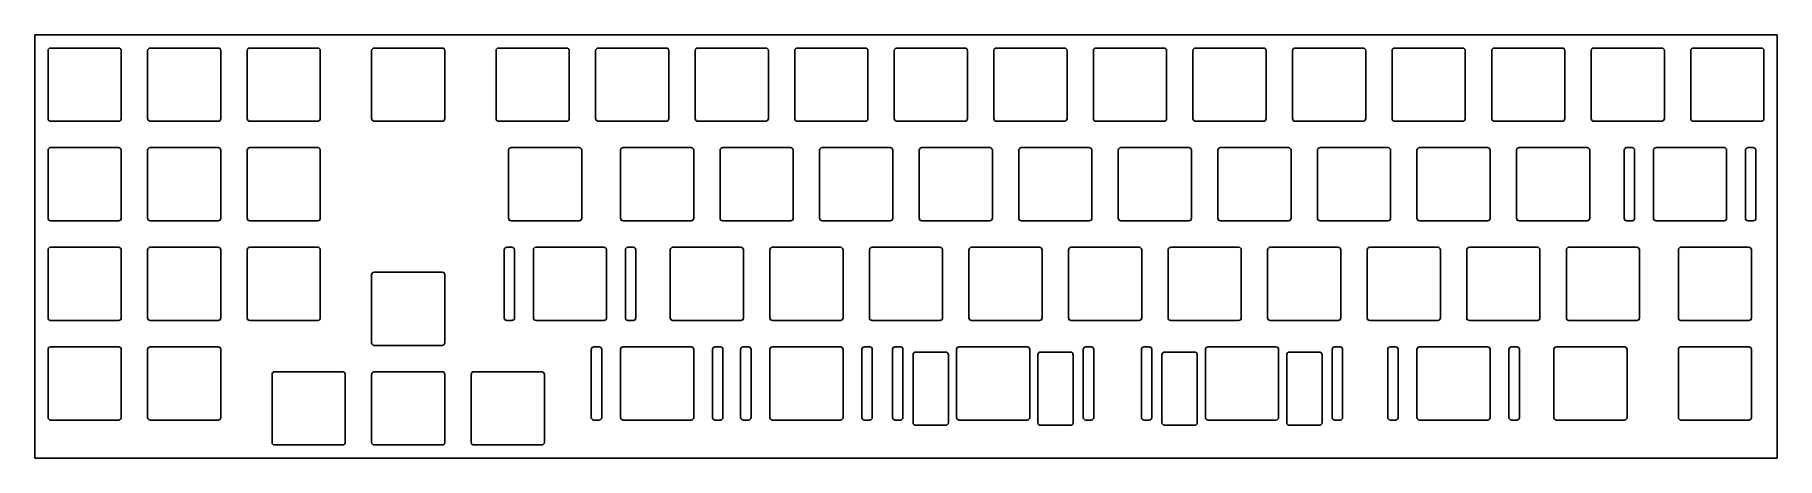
# Model space of a CAD drawing. Header units: millimetres. Extents: x 0 to 333, y -81 to 0.
import ezdxf

# ---------------------------------------------------------------- set-up
doc = ezdxf.new("R2010")
doc.units = ezdxf.units.MM

msp = doc.modelspace()

# ---------------------------------------------------------------- linework, layer by layer
for p, q in [((0, 0), (333.375, 0)), ((0, 0), (0, -80.9625)), ((333.375, 0), (333.375, -80.9625)), ((2.525, -3.025), (2.525, -16.025)), ((3.025, -2.525), (16.025, -2.525)), ((16.525, -3.025), (16.525, -16.025)), ((21.575, -3.025), (21.575, -16.025)), ((22.075, -2.525), (35.075, -2.525)), ((35.575, -3.025), (35.575, -16.025)), ((40.625, -3.025), (40.625, -16.025)), ((41.125, -2.525), (54.125, -2.525)), ((54.625, -3.025), (54.625, -16.025)), ((64.4375, -3.025), (64.4375, -16.025)), ((64.9375, -2.525), (77.9375, -2.525)), ((78.4375, -3.025), (78.4375, -16.025)), ((88.25, -3.025), (88.25, -16.025)), ((88.75, -2.525), (101.75, -2.525)), ((102.25, -3.025), (102.25, -16.025)), ((107.3, -3.025), (107.3, -16.025)), ((107.8, -2.525), (120.8, -2.525)), ((121.3, -3.025), (121.3, -16.025)), ((126.35, -3.025), (126.35, -16.025)), ((126.85, -2.525), (139.85, -2.525)), ((140.35, -3.025), (140.35, -16.025)), ((145.4, -3.025), (145.4, -16.025)), ((145.9, -2.525), (158.9, -2.525)), ((159.4, -3.025), (159.4, -16.025)), ((164.45, -3.025), (164.45, -16.025)), ((164.95, -2.525), (177.95, -2.525)), ((178.45, -3.025), (178.45, -16.025)), ((183.5, -3.025), (183.5, -16.025)), ((184, -2.525), (197, -2.525)), ((197.5, -3.025), (197.5, -16.025)), ((202.55, -3.025), (202.55, -16.025)), ((203.05, -2.525), (216.05, -2.525)), ((216.55, -3.025), (216.55, -16.025)), ((221.6, -3.025), (221.6, -16.025)), ((222.1, -2.525), (235.1, -2.525)), ((235.6, -3.025), (235.6, -16.025)), ((240.65, -3.025), (240.65, -16.025)), ((241.15, -2.525), (254.15, -2.525)), ((254.65, -3.025), (254.65, -16.025)), ((259.7, -3.025), (259.7, -16.025)), ((260.2, -2.525), (273.2, -2.525)), ((273.7, -3.025), (273.7, -16.025)), ((278.75, -3.025), (278.75, -16.025)), ((279.25, -2.525), (292.25, -2.525)), ((292.75, -3.025), (292.75, -16.025)), ((297.8, -3.025), (297.8, -16.025)), ((298.3, -2.525), (311.3, -2.525)), ((311.8, -3.025), (311.8, -16.025)), ((316.85, -3.025), (316.85, -16.025)), ((317.35, -2.525), (330.35, -2.525)), ((330.85, -3.025), (330.85, -16.025)), ((3.025, -16.525), (16.025, -16.525)), ((22.075, -16.525), (35.075, -16.525)), ((41.125, -16.525), (54.125, -16.525)), ((64.9375, -16.525), (77.9375, -16.525)), ((88.75, -16.525), (101.75, -16.525)), ((107.8, -16.525), (120.8, -16.525)), ((126.85, -16.525), (139.85, -16.525)), ((145.9, -16.525), (158.9, -16.525)), ((164.95, -16.525), (177.95, -16.525)), ((184, -16.525), (197, -16.525)), ((203.05, -16.525), (216.05, -16.525)), ((222.1, -16.525), (235.1, -16.525)), ((241.15, -16.525), (254.15, -16.525)), ((260.2, -16.525), (273.2, -16.525)), ((279.25, -16.525), (292.25, -16.525)), ((298.3, -16.525), (311.3, -16.525)), ((317.35, -16.525), (330.35, -16.525)), ((2.525, -22.075), (2.525, -35.075)), ((3.025, -21.575), (16.025, -21.575)), ((16.525, -22.075), (16.525, -35.075)), ((21.575, -22.075), (21.575, -35.075)), ((22.075, -21.575), (35.075, -21.575)), ((35.575, -22.075), (35.575, -35.075)), ((40.625, -22.075), (40.625, -35.075)), ((41.125, -21.575), (54.125, -21.575)), ((54.625, -22.075), (54.625, -35.075)), ((90.63125, -22.075), (90.63125, -35.075)), ((91.13125, -21.575), (104.13125, -21.575)), ((104.63125, -22.075), (104.63125, -35.075)), ((112.0625, -22.075), (112.0625, -35.075)), ((112.5625, -21.575), (125.5625, -21.575)), ((126.0625, -22.075), (126.0625, -35.075)), ((131.1125, -22.075), (131.1125, -35.075)), ((131.6125, -21.575), (144.6125, -21.575)), ((145.1125, -22.075), (145.1125, -35.075)), ((150.1625, -22.075), (150.1625, -35.075)), ((150.6625, -21.575), (163.6625, -21.575)), ((164.1625, -22.075), (164.1625, -35.075)), ((169.2125, -22.075), (169.2125, -35.075)), ((169.7125, -21.575), (182.7125, -21.575)), ((183.2125, -22.075), (183.2125, -35.075)), ((188.2625, -22.075), (188.2625, -35.075)), ((188.7625, -21.575), (201.7625, -21.575)), ((202.2625, -22.075), (202.2625, -35.075)), ((207.3125, -22.075), (207.3125, -35.075)), ((207.8125, -21.575), (220.8125, -21.575)), ((221.3125, -22.075), (221.3125, -35.075)), ((226.3625, -22.075), (226.3625, -35.075)), ((226.8625, -21.575), (239.8625, -21.575)), ((240.3625, -22.075), (240.3625, -35.075)), ((245.4125, -22.075), (245.4125, -35.075)), ((245.9125, -21.575), (258.9125, -21.575)), ((259.4125, -22.075), (259.4125, -35.075)), ((264.4625, -22.075), (264.4625, -35.075)), ((264.9625, -21.575), (277.9625, -21.575)), ((278.4625, -22.075), (278.4625, -35.075)), ((283.5125, -22.075), (283.5125, -35.075)), ((284.0125, -21.575), (297.0125, -21.575)), ((297.5125, -22.075), (297.5125, -35.075)), ((304.10625, -22.075), (304.10625, -35.075)), ((304.60625, -21.575), (305.60625, -21.575)), ((306.10625, -22.075), (306.10625, -35.075)), ((309.70625, -22.075), (309.70625, -35.075)), ((310.20625, -21.575), (323.20625, -21.575)), ((323.70625, -22.075), (323.70625, -35.075)), ((327.30625, -22.075), (327.30625, -35.075)), ((327.80625, -21.575), (328.80625, -21.575)), ((329.30625, -22.075), (329.30625, -35.075)), ((3.025, -35.575), (16.025, -35.575)), ((22.075, -35.575), (35.075, -35.575)), ((41.125, -35.575), (54.125, -35.575)), ((91.13125, -35.575), (104.13125, -35.575)), ((112.5625, -35.575), (125.5625, -35.575)), ((131.6125, -35.575), (144.6125, -35.575)), ((150.6625, -35.575), (163.6625, -35.575)), ((169.7125, -35.575), (182.7125, -35.575)), ((188.7625, -35.575), (201.7625, -35.575)), ((207.8125, -35.575), (220.8125, -35.575)), ((226.8625, -35.575), (239.8625, -35.575)), ((245.9125, -35.575), (258.9125, -35.575)), ((264.9625, -35.575), (277.9625, -35.575)), ((284.0125, -35.575), (297.0125, -35.575)), ((304.60625, -35.575), (305.60625, -35.575)), ((310.20625, -35.575), (323.20625, -35.575)), ((327.80625, -35.575), (328.80625, -35.575)), ((2.525, -41.125), (2.525, -54.125)), ((3.025, -40.625), (16.025, -40.625)), ((16.525, -41.125), (16.525, -54.125)), ((21.575, -41.125), (21.575, -54.125)), ((22.075, -40.625), (35.075, -40.625)), ((35.575, -41.125), (35.575, -54.125)), ((40.625, -41.125), (40.625, -54.125)), ((41.125, -40.625), (54.125, -40.625)), ((54.625, -41.125), (54.625, -54.125)), ((89.79375, -41.125), (89.79375, -54.125)), ((90.29375, -40.625), (91.29375, -40.625)), ((91.79375, -41.125), (91.79375, -54.125)), ((95.39375, -41.125), (95.39375, -54.125)), ((95.89375, -40.625), (108.89375, -40.625)), ((109.39375, -41.125), (109.39375, -54.125)), ((112.99375, -41.125), (112.99375, -54.125)), ((113.49375, -40.625), (114.49375, -40.625)), ((114.99375, -41.125), (114.99375, -54.125)), ((121.5875, -41.125), (121.5875, -54.125)), ((122.0875, -40.625), (135.0875, -40.625)), ((135.5875, -41.125), (135.5875, -54.125)), ((140.6375, -41.125), (140.6375, -54.125)), ((141.1375, -40.625), (154.1375, -40.625)), ((154.6375, -41.125), (154.6375, -54.125)), ((159.6875, -41.125), (159.6875, -54.125)), ((160.1875, -40.625), (173.1875, -40.625)), ((173.6875, -41.125), (173.6875, -54.125)), ((178.7375, -41.125), (178.7375, -54.125)), ((179.2375, -40.625), (192.2375, -40.625)), ((192.7375, -41.125), (192.7375, -54.125)), ((197.7875, -41.125), (197.7875, -54.125)), ((198.2875, -40.625), (211.2875, -40.625)), ((211.7875, -41.125), (211.7875, -54.125)), ((216.8375, -41.125), (216.8375, -54.125)), ((217.3375, -40.625), (230.3375, -40.625)), ((230.8375, -41.125), (230.8375, -54.125)), ((235.8875, -41.125), (235.8875, -54.125)), ((236.3875, -40.625), (249.3875, -40.625)), ((249.8875, -41.125), (249.8875, -54.125)), ((254.9375, -41.125), (254.9375, -54.125)), ((255.4375, -40.625), (268.4375, -40.625)), ((268.9375, -41.125), (268.9375, -54.125)), ((273.9875, -41.125), (273.9875, -54.125)), ((274.4875, -40.625), (287.4875, -40.625)), ((287.9875, -41.125), (287.9875, -54.125)), ((293.0375, -41.125), (293.0375, -54.125)), ((293.5375, -40.625), (306.5375, -40.625)), ((307.0375, -41.125), (307.0375, -54.125)), ((314.46875, -41.125), (314.46875, -54.125)), ((314.96875, -40.625), (327.96875, -40.625)), ((328.46875, -41.125), (328.46875, -54.125)), ((64.4375, -45.8875), (64.4375, -58.8875)), ((64.9375, -45.3875), (77.9375, -45.3875)), ((78.4375, -45.8875), (78.4375, -58.8875)), ((3.025, -54.625), (16.025, -54.625)), ((22.075, -54.625), (35.075, -54.625)), ((41.125, -54.625), (54.125, -54.625)), ((90.29375, -54.625), (91.29375, -54.625)), ((95.89375, -54.625), (108.89375, -54.625)), ((113.49375, -54.625), (114.49375, -54.625)), ((122.0875, -54.625), (135.0875, -54.625)), ((141.1375, -54.625), (154.1375, -54.625)), ((160.1875, -54.625), (173.1875, -54.625)), ((179.2375, -54.625), (192.2375, -54.625)), ((198.2875, -54.625), (211.2875, -54.625)), ((217.3375, -54.625), (230.3375, -54.625)), ((236.3875, -54.625), (249.3875, -54.625)), ((255.4375, -54.625), (268.4375, -54.625)), ((274.4875, -54.625), (287.4875, -54.625)), ((293.5375, -54.625), (306.5375, -54.625)), ((314.96875, -54.625), (327.96875, -54.625)), ((3.025, -59.675), (16.025, -59.675)), ((22.075, -59.675), (35.075, -59.675)), ((64.9375, -59.3875), (77.9375, -59.3875)), ((106.9625, -59.675), (107.9625, -59.675)), ((112.5625, -59.675), (125.5625, -59.675)), ((130.1625, -59.675), (131.1625, -59.675)), ((135.5375, -59.675), (136.5375, -59.675)), ((141.1375, -59.675), (154.1375, -59.675)), ((158.7375, -59.675), (159.7375, -59.675)), ((164.60625, -59.675), (165.60625, -59.675)), ((176.85625, -59.675), (189.85625, -59.675)), ((201.10625, -59.675), (202.10625, -59.675)), ((212.23125, -59.675), (213.23125, -59.675)), ((224.48125, -59.675), (237.48125, -59.675)), ((248.73125, -59.675), (249.73125, -59.675)), ((259.3625, -59.675), (260.3625, -59.675)), ((264.9625, -59.675), (277.9625, -59.675)), ((282.5625, -59.675), (283.5625, -59.675)), ((291.15625, -59.675), (304.15625, -59.675)), ((314.96875, -59.675), (327.96875, -59.675)), ((2.525, -60.175), (2.525, -73.175)), ((16.525, -60.175), (16.525, -73.175)), ((21.575, -60.175), (21.575, -73.175)), ((35.575, -60.175), (35.575, -73.175)), ((106.4625, -60.175), (106.4625, -73.175)), ((108.4625, -60.175), (108.4625, -73.175)), ((112.0625, -60.175), (112.0625, -73.175)), ((126.0625, -60.175), (126.0625, -73.175)), ((129.6625, -60.175), (129.6625, -73.175)), ((131.6625, -60.175), (131.6625, -73.175)), ((135.0375, -60.175), (135.0375, -73.175)), ((137.0375, -60.175), (137.0375, -73.175)), ((140.6375, -60.175), (140.6375, -73.175)), ((154.6375, -60.175), (154.6375, -73.175)), ((158.2375, -60.175), (158.2375, -73.175)), ((160.2375, -60.175), (160.2375, -73.175)), ((164.10625, -60.175), (164.10625, -73.175)), ((166.10625, -60.175), (166.10625, -73.175)), ((168.04325, -61.175), (168.04325, -74.175)), ((168.54325, -60.675), (174.29325, -60.675)), ((174.79325, -61.175), (174.79325, -74.175)), ((176.35625, -60.175), (176.35625, -73.175)), ((190.35625, -60.175), (190.35625, -73.175)), ((191.91925, -61.175), (191.91925, -74.175)), ((192.41925, -60.675), (198.16925, -60.675)), ((198.66925, -61.175), (198.66925, -74.175)), ((200.60625, -60.175), (200.60625, -73.175)), ((202.60625, -60.175), (202.60625, -73.175)), ((211.73125, -60.175), (211.73125, -73.175)), ((213.73125, -60.175), (213.73125, -73.175)), ((215.66825, -61.175), (215.66825, -74.175)), ((216.16825, -60.675), (221.91825, -60.675)), ((222.41825, -61.175), (222.41825, -74.175)), ((223.98125, -60.175), (223.98125, -73.175)), ((237.98125, -60.175), (237.98125, -73.175)), ((239.54425, -61.175), (239.54425, -74.175)), ((240.04425, -60.675), (245.79425, -60.675)), ((246.29425, -61.175), (246.29425, -74.175)), ((248.23125, -60.175), (248.23125, -73.175)), ((250.23125, -60.175), (250.23125, -73.175)), ((258.8625, -60.175), (258.8625, -73.175)), ((260.8625, -60.175), (260.8625, -73.175)), ((264.4625, -60.175), (264.4625, -73.175)), ((278.4625, -60.175), (278.4625, -73.175)), ((282.0625, -60.175), (282.0625, -73.175)), ((284.0625, -60.175), (284.0625, -73.175)), ((290.65625, -60.175), (290.65625, -73.175)), ((304.65625, -60.175), (304.65625, -73.175)), ((314.46875, -60.175), (314.46875, -73.175)), ((328.46875, -60.175), (328.46875, -73.175)), ((45.3875, -64.9375), (45.3875, -77.9375)), ((45.8875, -64.4375), (58.8875, -64.4375)), ((59.3875, -64.9375), (59.3875, -77.9375)), ((64.4375, -64.9375), (64.4375, -77.9375)), ((64.9375, -64.4375), (77.9375, -64.4375)), ((78.4375, -64.9375), (78.4375, -77.9375)), ((83.4875, -64.9375), (83.4875, -77.9375)), ((83.9875, -64.4375), (96.9875, -64.4375)), ((97.4875, -64.9375), (97.4875, -77.9375)), ((3.025, -73.675), (16.025, -73.675)), ((22.075, -73.675), (35.075, -73.675)), ((106.9625, -73.675), (107.9625, -73.675)), ((112.5625, -73.675), (125.5625, -73.675)), ((130.1625, -73.675), (131.1625, -73.675)), ((135.5375, -73.675), (136.5375, -73.675)), ((141.1375, -73.675), (154.1375, -73.675)), ((158.7375, -73.675), (159.7375, -73.675)), ((164.60625, -73.675), (165.60625, -73.675)), ((168.54325, -74.675), (174.29325, -74.675)), ((176.85625, -73.675), (189.85625, -73.675)), ((192.41925, -74.675), (198.16925, -74.675)), ((201.10625, -73.675), (202.10625, -73.675)), ((212.23125, -73.675), (213.23125, -73.675)), ((216.16825, -74.675), (221.91825, -74.675)), ((224.48125, -73.675), (237.48125, -73.675)), ((240.04425, -74.675), (245.79425, -74.675)), ((248.73125, -73.675), (249.73125, -73.675)), ((259.3625, -73.675), (260.3625, -73.675)), ((264.9625, -73.675), (277.9625, -73.675)), ((282.5625, -73.675), (283.5625, -73.675)), ((291.15625, -73.675), (304.15625, -73.675)), ((314.96875, -73.675), (327.96875, -73.675)), ((45.8875, -78.4375), (58.8875, -78.4375)), ((64.9375, -78.4375), (77.9375, -78.4375)), ((83.9875, -78.4375), (96.9875, -78.4375)), ((0, -80.9625), (333.375, -80.9625))]:
    msp.add_line(p, q)
for centre, start, end in [((3.025, -3.025), 90, 180), ((16.025, -3.025), 0, 90), ((22.075, -3.025), 90, 180), ((35.075, -3.025), 0, 90), ((41.125, -3.025), 90, 180), ((54.125, -3.025), 0, 90), ((64.9375, -3.025), 90, 180), ((77.9375, -3.025), 0, 90), ((88.75, -3.025), 90, 180), ((101.75, -3.025), 0, 90), ((107.8, -3.025), 90, 180), ((120.8, -3.025), 0, 90), ((126.85, -3.025), 90, 180), ((139.85, -3.025), 0, 90), ((145.9, -3.025), 90, 180), ((158.9, -3.025), 0, 90), ((164.95, -3.025), 90, 180), ((177.95, -3.025), 0, 90), ((184, -3.025), 90, 180), ((197, -3.025), 0, 90), ((203.05, -3.025), 90, 180), ((216.05, -3.025), 0, 90), ((222.1, -3.025), 90, 180), ((235.1, -3.025), 0, 90), ((241.15, -3.025), 90, 180), ((254.15, -3.025), 0, 90), ((260.2, -3.025), 90, 180), ((273.2, -3.025), 0, 90), ((279.25, -3.025), 90, 180), ((292.25, -3.025), 0, 90), ((298.3, -3.025), 90, 180), ((311.3, -3.025), 0, 90), ((317.35, -3.025), 90, 180), ((330.35, -3.025), 0, 90), ((3.025, -16.025), 180, 270), ((16.025, -16.025), 270, 360), ((22.075, -16.025), 180, 270), ((35.075, -16.025), 270, 360), ((41.125, -16.025), 180, 270), ((54.125, -16.025), 270, 360), ((64.9375, -16.025), 180, 270), ((77.9375, -16.025), 270, 360), ((88.75, -16.025), 180, 270), ((101.75, -16.025), 270, 360), ((107.8, -16.025), 180, 270), ((120.8, -16.025), 270, 360), ((126.85, -16.025), 180, 270), ((139.85, -16.025), 270, 360), ((145.9, -16.025), 180, 270), ((158.9, -16.025), 270, 360), ((164.95, -16.025), 180, 270), ((177.95, -16.025), 270, 360), ((184, -16.025), 180, 270), ((197, -16.025), 270, 360), ((203.05, -16.025), 180, 270), ((216.05, -16.025), 270, 360), ((222.1, -16.025), 180, 270), ((235.1, -16.025), 270, 360), ((241.15, -16.025), 180, 270), ((254.15, -16.025), 270, 360), ((260.2, -16.025), 180, 270), ((273.2, -16.025), 270, 360), ((279.25, -16.025), 180, 270), ((292.25, -16.025), 270, 360), ((298.3, -16.025), 180, 270), ((311.3, -16.025), 270, 360), ((317.35, -16.025), 180, 270), ((330.35, -16.025), 270, 360), ((3.025, -22.075), 90, 180), ((16.025, -22.075), 0, 90), ((22.075, -22.075), 90, 180), ((35.075, -22.075), 0, 90), ((41.125, -22.075), 90, 180), ((54.125, -22.075), 0, 90), ((91.13125, -22.075), 90, 180), ((104.13125, -22.075), 0, 90), ((112.5625, -22.075), 90, 180), ((125.5625, -22.075), 0, 90), ((131.6125, -22.075), 90, 180), ((144.6125, -22.075), 0, 90), ((150.6625, -22.075), 90, 180), ((163.6625, -22.075), 0, 90), ((169.7125, -22.075), 90, 180), ((182.7125, -22.075), 0, 90), ((188.7625, -22.075), 90, 180), ((201.7625, -22.075), 0, 90), ((207.8125, -22.075), 90, 180), ((220.8125, -22.075), 0, 90), ((226.8625, -22.075), 90, 180), ((239.8625, -22.075), 0, 90), ((245.9125, -22.075), 90, 180), ((258.9125, -22.075), 0, 90), ((264.9625, -22.075), 90, 180), ((277.9625, -22.075), 0, 90), ((284.0125, -22.075), 90, 180), ((297.0125, -22.075), 0, 90), ((304.60625, -22.075), 90, 180), ((305.60625, -22.075), 0, 90), ((310.20625, -22.075), 90, 180), ((323.20625, -22.075), 0, 90), ((327.80625, -22.075), 90, 180), ((328.80625, -22.075), 0, 90), ((3.025, -35.075), 180, 270), ((16.025, -35.075), 270, 360), ((22.075, -35.075), 180, 270), ((35.075, -35.075), 270, 360), ((41.125, -35.075), 180, 270), ((54.125, -35.075), 270, 360), ((91.13125, -35.075), 180, 270), ((104.13125, -35.075), 270, 360), ((112.5625, -35.075), 180, 270), ((125.5625, -35.075), 270, 360), ((131.6125, -35.075), 180, 270), ((144.6125, -35.075), 270, 360), ((150.6625, -35.075), 180, 270), ((163.6625, -35.075), 270, 360), ((169.7125, -35.075), 180, 270), ((182.7125, -35.075), 270, 360), ((188.7625, -35.075), 180, 270), ((201.7625, -35.075), 270, 360), ((207.8125, -35.075), 180, 270), ((220.8125, -35.075), 270, 360), ((226.8625, -35.075), 180, 270), ((239.8625, -35.075), 270, 360), ((245.9125, -35.075), 180, 270), ((258.9125, -35.075), 270, 360), ((264.9625, -35.075), 180, 270), ((277.9625, -35.075), 270, 360), ((284.0125, -35.075), 180, 270), ((297.0125, -35.075), 270, 360), ((304.60625, -35.075), 180, 270), ((305.60625, -35.075), 270, 360), ((310.20625, -35.075), 180, 270), ((323.20625, -35.075), 270, 360), ((327.80625, -35.075), 180, 270), ((328.80625, -35.075), 270, 360), ((3.025, -41.125), 90, 180), ((16.025, -41.125), 0, 90), ((22.075, -41.125), 90, 180), ((35.075, -41.125), 0, 90), ((41.125, -41.125), 90, 180), ((54.125, -41.125), 0, 90), ((90.29375, -41.125), 90, 180), ((91.29375, -41.125), 0, 90), ((95.89375, -41.125), 90, 180), ((108.89375, -41.125), 0, 90), ((113.49375, -41.125), 90, 180), ((114.49375, -41.125), 0, 90), ((122.0875, -41.125), 90, 180), ((135.0875, -41.125), 0, 90), ((141.1375, -41.125), 90, 180), ((154.1375, -41.125), 0, 90), ((160.1875, -41.125), 90, 180), ((173.1875, -41.125), 0, 90), ((179.2375, -41.125), 90, 180), ((192.2375, -41.125), 0, 90), ((198.2875, -41.125), 90, 180), ((211.2875, -41.125), 0, 90), ((217.3375, -41.125), 90, 180), ((230.3375, -41.125), 0, 90), ((236.3875, -41.125), 90, 180), ((249.3875, -41.125), 0, 90), ((255.4375, -41.125), 90, 180), ((268.4375, -41.125), 0, 90), ((274.4875, -41.125), 90, 180), ((287.4875, -41.125), 0, 90), ((293.5375, -41.125), 90, 180), ((306.5375, -41.125), 0, 90), ((314.96875, -41.125), 90, 180), ((327.96875, -41.125), 0, 90), ((64.9375, -45.8875), 90, 180), ((77.9375, -45.8875), 0, 90), ((3.025, -54.125), 180, 270), ((16.025, -54.125), 270, 360), ((22.075, -54.125), 180, 270), ((35.075, -54.125), 270, 360), ((41.125, -54.125), 180, 270), ((54.125, -54.125), 270, 360), ((90.29375, -54.125), 180, 270), ((91.29375, -54.125), 270, 360), ((95.89375, -54.125), 180, 270), ((108.89375, -54.125), 270, 360), ((113.49375, -54.125), 180, 270), ((114.49375, -54.125), 270, 360), ((122.0875, -54.125), 180, 270), ((135.0875, -54.125), 270, 360), ((141.1375, -54.125), 180, 270), ((154.1375, -54.125), 270, 360), ((160.1875, -54.125), 180, 270), ((173.1875, -54.125), 270, 360), ((179.2375, -54.125), 180, 270), ((192.2375, -54.125), 270, 360), ((198.2875, -54.125), 180, 270), ((211.2875, -54.125), 270, 360), ((217.3375, -54.125), 180, 270), ((230.3375, -54.125), 270, 360), ((236.3875, -54.125), 180, 270), ((249.3875, -54.125), 270, 360), ((255.4375, -54.125), 180, 270), ((268.4375, -54.125), 270, 360), ((274.4875, -54.125), 180, 270), ((287.4875, -54.125), 270, 360), ((293.5375, -54.125), 180, 270), ((306.5375, -54.125), 270, 360), ((314.96875, -54.125), 180, 270), ((327.96875, -54.125), 270, 360), ((3.025, -60.175), 90, 180), ((16.025, -60.175), 0, 90), ((22.075, -60.175), 90, 180), ((35.075, -60.175), 0, 90), ((64.9375, -58.8875), 180, 270), ((77.9375, -58.8875), 270, 360), ((106.9625, -60.175), 90, 180), ((107.9625, -60.175), 0, 90), ((112.5625, -60.175), 90, 180), ((125.5625, -60.175), 0, 90), ((130.1625, -60.175), 90, 180), ((131.1625, -60.175), 0, 90), ((135.5375, -60.175), 90, 180), ((136.5375, -60.175), 0, 90), ((141.1375, -60.175), 90, 180), ((154.1375, -60.175), 0, 90), ((158.7375, -60.175), 90, 180), ((159.7375, -60.175), 0, 90), ((164.60625, -60.175), 90, 180), ((165.60625, -60.175), 0, 90), ((176.85625, -60.175), 90, 180), ((189.85625, -60.175), 0, 90), ((201.10625, -60.175), 90, 180), ((202.10625, -60.175), 0, 90), ((212.23125, -60.175), 90, 180), ((213.23125, -60.175), 0, 90), ((224.48125, -60.175), 90, 180), ((237.48125, -60.175), 0, 90), ((248.73125, -60.175), 90, 180), ((249.73125, -60.175), 0, 90), ((259.3625, -60.175), 90, 180), ((260.3625, -60.175), 0, 90), ((264.9625, -60.175), 90, 180), ((277.9625, -60.175), 0, 90), ((282.5625, -60.175), 90, 180), ((283.5625, -60.175), 0, 90), ((291.15625, -60.175), 90, 180), ((304.15625, -60.175), 0, 90), ((314.96875, -60.175), 90, 180), ((327.96875, -60.175), 0, 90), ((168.54325, -61.175), 90, 180), ((174.29325, -61.175), 0, 90), ((192.41925, -61.175), 90, 180), ((198.16925, -61.175), 0, 90), ((216.16825, -61.175), 90, 180), ((221.91825, -61.175), 0, 90), ((240.04425, -61.175), 90, 180), ((245.79425, -61.175), 0, 90), ((45.8875, -64.9375), 90, 180), ((58.8875, -64.9375), 0, 90), ((64.9375, -64.9375), 90, 180), ((77.9375, -64.9375), 0, 90), ((83.9875, -64.9375), 90, 180), ((96.9875, -64.9375), 0, 90), ((3.025, -73.175), 180, 270), ((16.025, -73.175), 270, 360), ((22.075, -73.175), 180, 270), ((35.075, -73.175), 270, 360), ((106.9625, -73.175), 180, 270), ((107.9625, -73.175), 270, 360), ((112.5625, -73.175), 180, 270), ((125.5625, -73.175), 270, 360), ((130.1625, -73.175), 180, 270), ((131.1625, -73.175), 270, 360), ((135.5375, -73.175), 180, 270), ((136.5375, -73.175), 270, 360), ((141.1375, -73.175), 180, 270), ((154.1375, -73.175), 270, 360), ((158.7375, -73.175), 180, 270), ((159.7375, -73.175), 270, 360), ((164.60625, -73.175), 180, 270), ((165.60625, -73.175), 270, 360), ((176.85625, -73.175), 180, 270), ((189.85625, -73.175), 270, 360), ((201.10625, -73.175), 180, 270), ((202.10625, -73.175), 270, 360), ((212.23125, -73.175), 180, 270), ((213.23125, -73.175), 270, 360), ((224.48125, -73.175), 180, 270), ((237.48125, -73.175), 270, 360), ((248.73125, -73.175), 180, 270), ((249.73125, -73.175), 270, 360), ((259.3625, -73.175), 180, 270), ((260.3625, -73.175), 270, 360), ((264.9625, -73.175), 180, 270), ((277.9625, -73.175), 270, 360), ((282.5625, -73.175), 180, 270), ((283.5625, -73.175), 270, 360), ((291.15625, -73.175), 180, 270), ((304.15625, -73.175), 270, 360), ((314.96875, -73.175), 180, 270), ((327.96875, -73.175), 270, 360), ((168.54325, -74.175), 180, 270), ((174.29325, -74.175), 270, 360), ((192.41925, -74.175), 180, 270), ((198.16925, -74.175), 270, 360), ((216.16825, -74.175), 180, 270), ((221.91825, -74.175), 270, 360), ((240.04425, -74.175), 180, 270), ((245.79425, -74.175), 270, 360), ((45.8875, -77.9375), 180, 270), ((58.8875, -77.9375), 270, 360), ((64.9375, -77.9375), 180, 270), ((77.9375, -77.9375), 270, 360), ((83.9875, -77.9375), 180, 270), ((96.9875, -77.9375), 270, 360)]:
    msp.add_arc(centre, 0.5, start, end)

doc.saveas('drawing.dxf')
